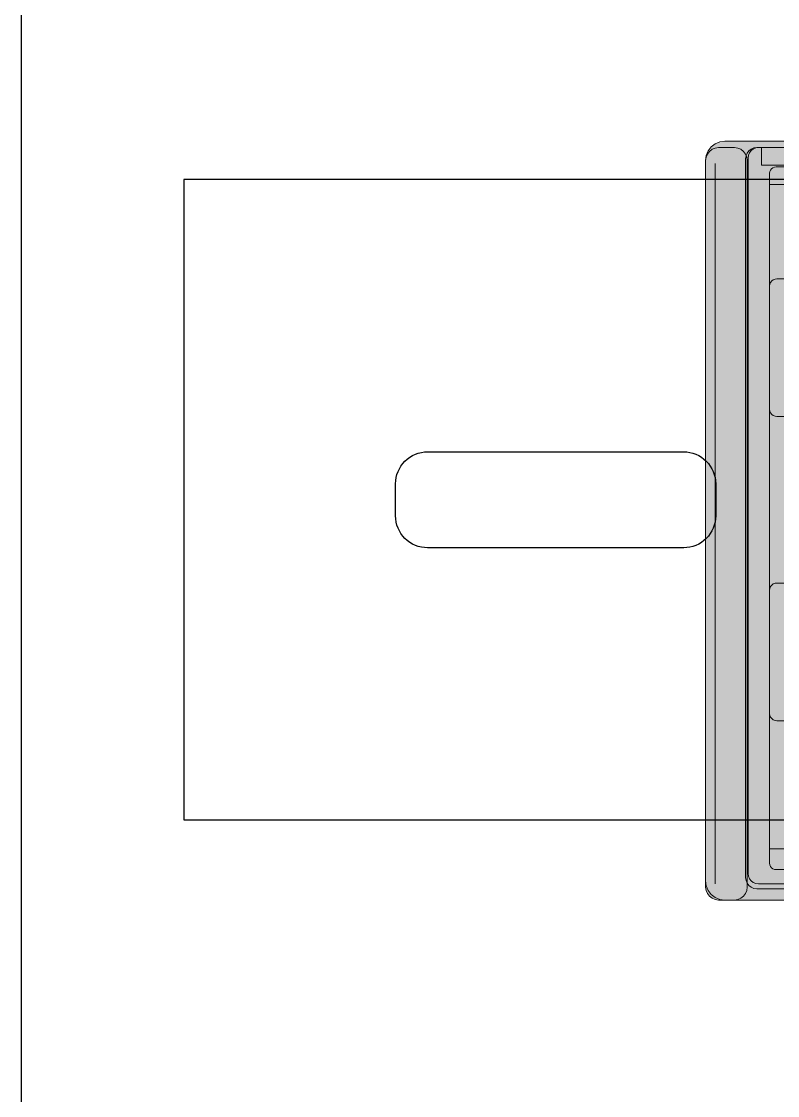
# Model space of a CAD drawing. Header units: millimetres. Extents: x 2517 to 4319, y 573 to 1664.
# Drawn here: x 2517.4 to 2564.6, y 774.7 to 841.8 of the extents above; entities that cross this region are included whole.
import ezdxf

# ---------------------------------------------------------------- set-up
doc = ezdxf.new("R2010")
doc.units = ezdxf.units.MM
for name, color, linetype, lineweight in [('EKF_DETAILS', 7, 'Continuous', 5), ('EKF_FILL', 7, 'Continuous', 5), ('EKF_OUTLINE', 7, 'Continuous', 13)]:
    doc.layers.add(name, color=color, linetype=linetype, lineweight=lineweight)

# ---------------------------------------------------------------- blocks, each defined once
blk = doc.blocks.new('*U7')
at = {"ltscale": 2}
blk.add_lwpolyline([(0, 20), (0, -20), (895.8, -20), (895.8, 20), (0, 20)], dxfattribs=at)
blk.add_lwpolyline([(15.234, 3), (31.234, 3, -0.414214), (33.234, 1), (33.234, -1, -0.414214), (31.234, -3), (15.234, -3, -0.414214), (13.234, -1), (13.234, 1, -0.414214)], format="xyb", close=True, dxfattribs=at)
blk = doc.blocks.new('EKF_CM_2x7')
at = {"layer": 'EKF_FILL', "true_color": 0xe3e8e5}
blk.add_hatch(color=254, dxfattribs=at).paths.add_polyline_path([(69.3, 47.4), (69.611, 47.359), (69.9, 47.239), (70.149, 47.049), (70.339, 46.8), (70.459, 46.511), (70.5, 46.2), (70.5, 1.2), (70.459, 0.889), (70.339, 0.6), (70.149, 0.351), (69.9, 0.161), (69.611, 0.041), (69.3, 0), (1.2, 0), (0.889, 0.041), (0.6, 0.161), (0.351, 0.351), (0.161, 0.6), (0.041, 0.889), (0, 1.2), (0, 46.2), (0.041, 46.511), (0.161, 46.8), (0.351, 47.049), (0.6, 47.239), (0.889, 47.359), (1.2, 47.4)])
at = {"layer": 'EKF_FILL', "true_color": 0xe4e9e6}
blk.add_hatch(color=254, dxfattribs=at).paths.add_polyline_path([(1.8, 47), (2.007, 46.973), (2.2, 46.893), (2.366, 46.766), (2.493, 46.6), (2.573, 46.407), (2.6, 46.2), (2.6, 0.8), (2.573, 0.593), (2.493, 0.4), (2.366, 0.234), (2.2, 0.107), (2.007, 0.027), (1.8, 0), (0.8, 0), (0.593, 0.027), (0.4, 0.107), (0.234, 0.234), (0.107, 0.4), (0.027, 0.593), (0, 0.8), (0, 46.2), (0.027, 46.407), (0.107, 46.6), (0.234, 46.766), (0.4, 46.893), (0.593, 46.973), (0.8, 47)])
at = {"layer": 'EKF_FILL', "true_color": 0x55564e}
blk.add_hatch(color=251, dxfattribs=at).paths.add_polyline_path([(67.3, 47), (67.481, 46.976), (67.65, 46.906), (67.795, 46.795), (67.906, 46.65), (67.976, 46.481), (68, 46.3), (68, 1.4), (67.976, 1.219), (67.906, 1.05), (67.795, 0.905), (67.65, 0.794), (67.481, 0.724), (67.3, 0.7), (3.2, 0.7), (3.019, 0.724), (2.85, 0.794), (2.705, 0.905), (2.594, 1.05), (2.524, 1.219), (2.5, 1.4), (2.5, 46.3), (2.524, 46.481), (2.594, 46.65), (2.705, 46.795), (2.85, 46.906), (3.019, 46.976), (3.2, 47)])
at = {"layer": 'EKF_FILL', "true_color": 0x797c6b}
blk.add_hatch(color=8, dxfattribs=at).paths.add_polyline_path([(3.5, 47), (67, 47), (67, 45.9), (3.5, 45.9)])
at = {"layer": 'EKF_FILL', "true_color": 0x8b8e81}
blk.add_hatch(color=252, dxfattribs=at).paths.add_polyline_path([(3.3, 46.2), (67.2, 46.2), (67.2, 45), (3.3, 45)])
at = {"layer": 'EKF_FILL', "true_color": 0x66665a}
blk.add_hatch(color=251, dxfattribs=at).paths.add_polyline_path([(66.1, 45.8), (66.204, 45.786), (66.3, 45.746), (66.383, 45.683), (66.446, 45.6), (66.486, 45.504), (66.5, 45.4), (66.5, 2.3), (66.486, 2.196), (66.446, 2.1), (66.383, 2.017), (66.3, 1.954), (66.204, 1.914), (66.1, 1.9), (4.4, 1.9), (4.296, 1.914), (4.2, 1.954), (4.117, 2.017), (4.054, 2.1), (4.014, 2.196), (4, 2.3), (4, 45.4), (4.014, 45.504), (4.054, 45.6), (4.117, 45.683), (4.2, 45.746), (4.296, 45.786), (4.4, 45.8)])
at = {"layer": 'EKF_FILL', "true_color": 0x56594c}
for points in [[(8.55, 38.8), (8.666, 38.785), (8.775, 38.74), (8.868, 38.668), (8.94, 38.575), (8.985, 38.466), (9, 38.35), (9, 30.65), (8.985, 30.534), (8.94, 30.425), (8.868, 30.332), (8.775, 30.26), (8.666, 30.215), (8.55, 30.2), (4.45, 30.2), (4.334, 30.215), (4.225, 30.26), (4.132, 30.332), (4.06, 30.425), (4.015, 30.534), (4, 30.65), (4, 38.35), (4.015, 38.466), (4.06, 38.575), (4.132, 38.668), (4.225, 38.74), (4.334, 38.785), (4.45, 38.8)], [(8.55, 19.8), (8.666, 19.785), (8.775, 19.74), (8.868, 19.668), (8.94, 19.575), (8.985, 19.466), (9, 19.35), (9, 11.65), (8.985, 11.534), (8.94, 11.425), (8.868, 11.332), (8.775, 11.26), (8.666, 11.215), (8.55, 11.2), (4.45, 11.2), (4.334, 11.215), (4.225, 11.26), (4.132, 11.332), (4.06, 11.425), (4.015, 11.534), (4, 11.65), (4, 19.35), (4.015, 19.466), (4.06, 19.575), (4.132, 19.668), (4.225, 19.74), (4.334, 19.785), (4.45, 19.8)]]:
    blk.add_hatch(color=251, dxfattribs=at).paths.add_polyline_path(points)
at = {"layer": 'EKF_FILL', "true_color": 0x383e35}
blk.add_hatch(color=250, dxfattribs=at).paths.add_polyline_path([(3.1, 3), (67.4, 3), (67.4, 1.5), (3.1, 1.5)])
at = {"layer": 'EKF_DETAILS', "color": 7, "lineweight": 5, "true_color": 0xffffff}
blk.add_line((0.6, 46), (0.6, 1), dxfattribs=at)
at = {"layer": 'EKF_DETAILS', "color": 253, "lineweight": 5, "true_color": 0xacafa4}
blk.add_line((4, 44.7), (66.5, 44.7), dxfattribs=at)
at = {"layer": 'EKF_DETAILS', "color": 252, "lineweight": 5, "true_color": 0x9a9d8e}
blk.add_line((4, 3.2), (66.5, 3.2), dxfattribs=at)
at = {"layer": 'EKF_DETAILS', "color": 251, "lineweight": 5, "true_color": 0x485046}
blk.add_lwpolyline([(1.8, 47), (2.007, 46.973), (2.2, 46.893), (2.366, 46.766), (2.493, 46.6), (2.573, 46.407), (2.6, 46.2), (2.6, 0.8), (2.573, 0.593), (2.493, 0.4), (2.366, 0.234), (2.2, 0.107), (2.007, 0.027), (1.8, 0), (0.8, 0), (0.593, 0.027), (0.4, 0.107), (0.234, 0.234), (0.107, 0.4), (0.027, 0.593), (0, 0.8), (0, 46.2), (0.027, 46.407), (0.107, 46.6), (0.234, 46.766), (0.4, 46.893), (0.593, 46.973), (0.8, 47)], close=True, dxfattribs=at)
at = {"layer": 'EKF_DETAILS', "color": 250, "lineweight": 5, "true_color": 0x282d29}
blk.add_lwpolyline([(67.3, 0.7), (3.2, 0.7), (3.019, 0.724), (2.85, 0.794), (2.705, 0.905), (2.594, 1.05), (2.524, 1.219), (2.5, 1.4), (2.5, 46.3), (2.524, 46.481), (2.594, 46.65), (2.705, 46.795), (2.85, 46.906), (3.019, 46.976), (3.2, 47), (67.3, 47)], dxfattribs=at)
at = {"layer": 'EKF_DETAILS', "color": 250, "lineweight": 5, "true_color": 0x30372f}
blk.add_lwpolyline([(67.2, 1), (3.3, 1), (3.132, 1.022), (2.975, 1.087), (2.84, 1.19), (2.737, 1.325), (2.672, 1.482), (2.65, 1.65), (2.65, 46.35), (2.672, 46.518), (2.737, 46.675), (2.84, 46.81), (2.975, 46.913), (3.132, 46.978), (3.3, 47), (67.2, 47)], dxfattribs=at)
at = {"layer": 'EKF_DETAILS', "color": 250, "lineweight": 5, "true_color": 0x373e31}
blk.add_lwpolyline([(3.5, 47), (67, 47), (67, 45.9), (3.5, 45.9)], close=True, dxfattribs=at)
at = {"layer": 'EKF_DETAILS', "color": 252, "lineweight": 5, "true_color": 0x8e9188}
blk.add_lwpolyline([(66.1, 1.9), (4.4, 1.9), (4.296, 1.914), (4.2, 1.954), (4.117, 2.017), (4.054, 2.1), (4.014, 2.196), (4, 2.3), (4, 45.4), (4.014, 45.504), (4.054, 45.6), (4.117, 45.683), (4.2, 45.746), (4.296, 45.786), (4.4, 45.8), (66.1, 45.8)], dxfattribs=at)
at = {"layer": 'EKF_DETAILS', "color": 69, "lineweight": 5, "true_color": 0x40463b}
for points in [[(8.55, 30.2), (4.45, 30.2), (4.334, 30.215), (4.225, 30.26), (4.132, 30.332), (4.06, 30.425), (4.015, 30.534), (4, 30.65), (4, 38.35), (4.015, 38.466), (4.06, 38.575), (4.132, 38.668), (4.225, 38.74), (4.334, 38.785), (4.45, 38.8), (8.55, 38.8)], [(8.55, 11.2), (4.45, 11.2), (4.334, 11.215), (4.225, 11.26), (4.132, 11.332), (4.06, 11.425), (4.015, 11.534), (4, 11.65), (4, 19.35), (4.015, 19.466), (4.06, 19.575), (4.132, 19.668), (4.225, 19.74), (4.334, 19.785), (4.45, 19.8), (8.55, 19.8)]]:
    blk.add_lwpolyline(points, dxfattribs=at)
at = {"layer": 'EKF_OUTLINE', "color": 250, "lineweight": 13, "true_color": 0x303733}
blk.add_lwpolyline([(69.3, 0), (1.2, 0), (0.889, 0.041), (0.6, 0.161), (0.351, 0.351), (0.161, 0.6), (0.041, 0.889), (0, 1.2), (0, 46.2), (0.041, 46.511), (0.161, 46.8), (0.351, 47.049), (0.6, 47.239), (0.889, 47.359), (1.2, 47.4), (69.3, 47.4)], dxfattribs=at)
blk = doc.blocks.new('*U37')
blk.add_blockref('EKF_CM_2x7', (0, 0))

msp = doc.modelspace()

# ---------------------------------------------------------------- linework, layer by layer
msp.add_lwpolyline([(2517.4, 885), (2673.4, 885), (2673.4, 729.2), (2517.4, 729.2)], close=True)

# ---------------------------------------------------------------- block references
msp.add_blockref('*U37', (2560.15, 786.89))
at = {"color": 1}
msp.add_blockref('*U7', (2527.543, 811.89), dxfattribs=at)

doc.saveas('drawing.dxf')
